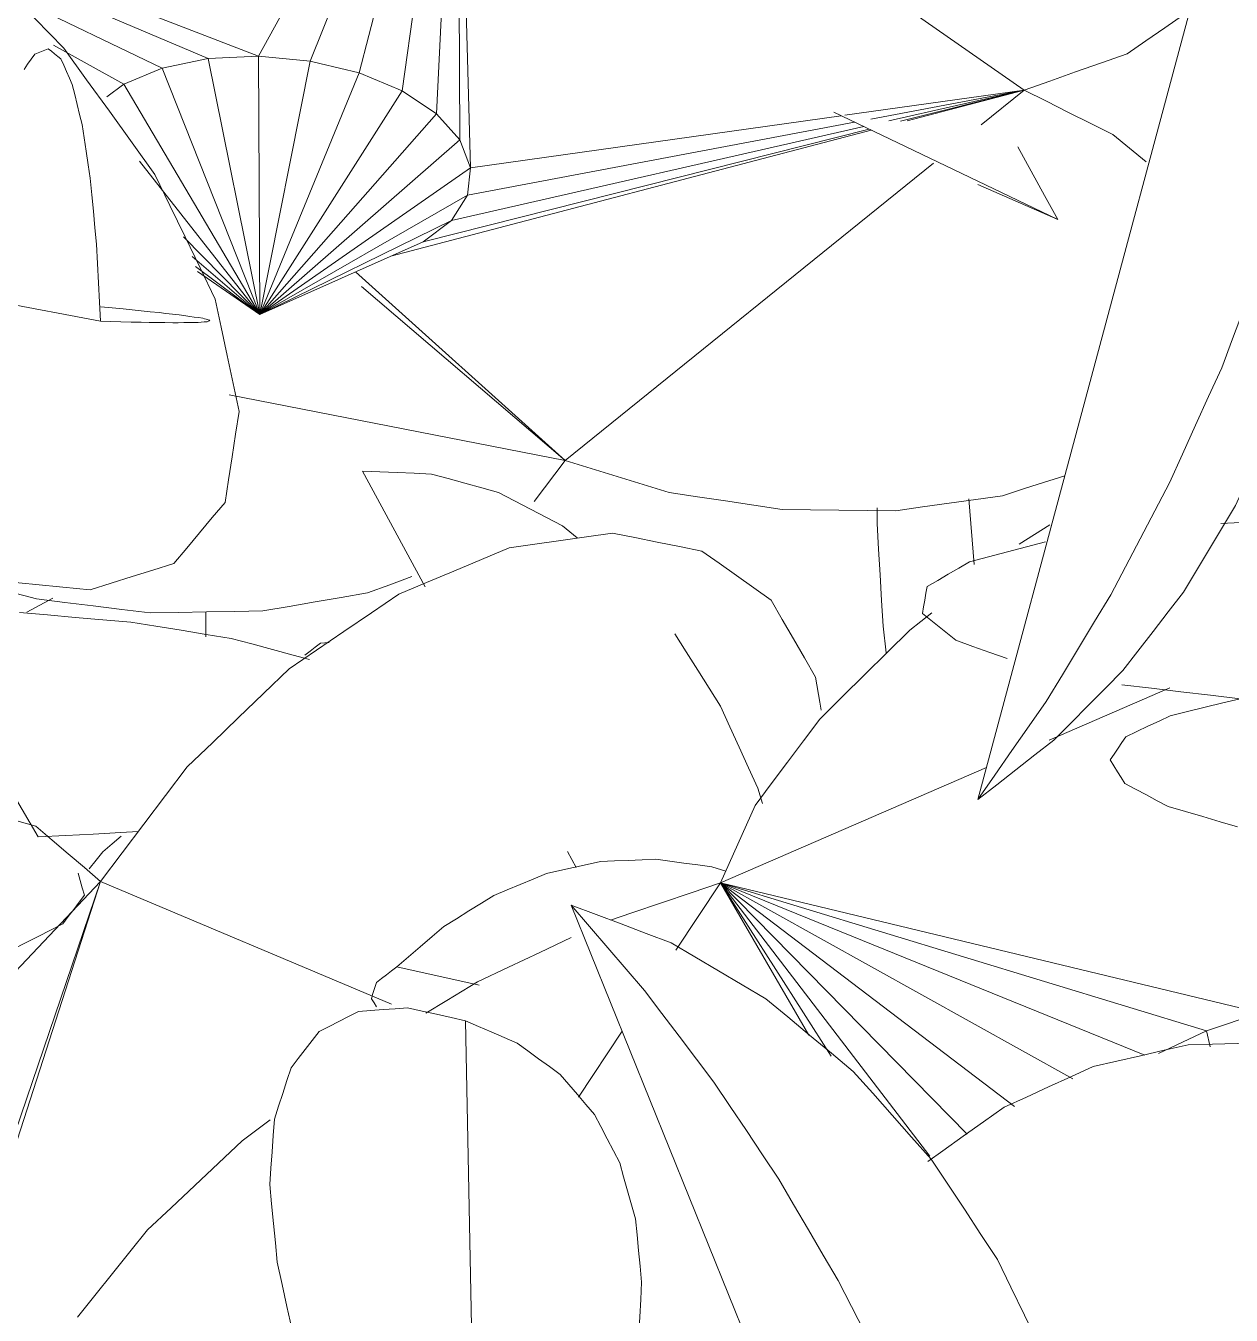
# Model space of a CAD drawing. Header units: metres. Extents: x 10.2 to 20.8, y -0.2 to 6.6.
# Drawn here: x 14.7074 to 14.7586, y 2.2698 to 2.3245 of the extents above; entities that cross this region are included whole.
import ezdxf

# ---------------------------------------------------------------- set-up
doc = ezdxf.new("R2010")
doc.units = ezdxf.units.M
for name, color, linetype, lineweight in [('Importações nas famílias', 250, 'Continuous', 5), ('Pilares estruturais', 7, 'Continuous', 5), ('Vegetação', 7, 'Continuous', 5)]:
    doc.layers.add(name, color=color, linetype=linetype, lineweight=lineweight)

# ---------------------------------------------------------------- blocks, each defined once
blk = doc.blocks.new('Planta_pergolado_12200 - plantas pergolado_skp_Component_17-V3527-Corte 3')
at = {"layer": 'Importações nas famílias', "flags": 128}
for points in [[(14.704112, 2.328549), (14.705326, 2.327307), (14.70654, 2.326064), (14.707754, 2.324822), (14.708968, 2.32358)], [(14.708968, 2.32358), (14.709936, 2.32224), (14.710903, 2.3209), (14.711871, 2.319559), (14.712839, 2.318219)], [(14.712839, 2.318219), (14.713478, 2.316895), (14.714116, 2.315571), (14.714755, 2.314248), (14.715394, 2.312924)], [(14.715394, 2.312924), (14.715649, 2.311729), (14.715905, 2.310535), (14.71616, 2.309341), (14.716415, 2.308146)], [(14.716415, 2.308146), (14.716265, 2.307183), (14.716115, 2.306221), (14.715965, 2.305258), (14.715815, 2.304295)], [(14.715815, 2.304295), (14.715273, 2.303646), (14.71473, 2.302997), (14.714188, 2.302348), (14.713645, 2.301699)], [(14.713645, 2.301699), (14.712756, 2.301419), (14.711868, 2.30114), (14.710979, 2.30086), (14.710091, 2.30058)], [(14.710091, 2.30058), (14.708932, 2.300694), (14.707773, 2.300807), (14.706614, 2.300921), (14.705558, 2.301024)]]:
    blk.add_lwpolyline(points, dxfattribs=at)
blk = doc.blocks.new('Planta_pergolado_12200 - plantas pergolado_skp_Component_16-V3528-Corte 3')
blk.add_blockref('Planta_pergolado_12200 - plantas pergolado_skp_Component_17-V3527-Corte 3', (0, 0))
blk = doc.blocks.new('Planta_pergolado_12200 - plantas pergolado_skp_-V3568-Corte 3')
blk.add_blockref('Planta_pergolado_12200 - plantas pergolado_skp_Component_16-V3528-Corte 3', (0, 0))
blk = doc.blocks.new('Planta_pergolado_12200 - plantas pergolado_skp_-V3569-Corte 3')
blk.add_blockref('Planta_pergolado_12200 - plantas pergolado_skp_-V3568-Corte 3', (0, 0))
blk = doc.blocks.new('Planta_pergolado_12200 - plantas pergolado_skp_-V3936-Corte 3')
blk.add_blockref('Planta_pergolado_12200 - plantas pergolado_skp_-V3569-Corte 3', (0, 0))
blk = doc.blocks.new('Planta_pergolado_12200 - plantas pergolado_skp_Component_12-V3953-Corte 3')
at = {"layer": 'Importações nas famílias'}
blk.add_line((14.710532, 2.311982), (14.704752, 2.313076), dxfattribs=at)
at = {"layer": 'Importações nas famílias', "flags": 128}
for points in [[(14.707282, 2.322677), (14.707432, 2.322895), (14.707582, 2.323114), (14.707732, 2.323332)], [(14.707732, 2.323332), (14.707876, 2.323388), (14.70802, 2.323444), (14.708163, 2.3235), (14.708307, 2.323556)], [(14.708307, 2.323556), (14.708441, 2.323447), (14.708574, 2.323339), (14.708708, 2.323231), (14.708842, 2.323123)], [(14.708842, 2.323123), (14.708963, 2.322853), (14.709083, 2.322583), (14.709204, 2.322313), (14.709325, 2.322043)], [(14.709325, 2.322043), (14.70943, 2.321618), (14.709534, 2.321193), (14.709639, 2.320768), (14.709744, 2.320343)], [(14.709744, 2.320343), (14.709831, 2.319773), (14.709917, 2.319202), (14.710004, 2.318632), (14.71009, 2.318062)], [(14.71009, 2.318062), (14.710156, 2.317359), (14.710223, 2.316657), (14.710289, 2.315955), (14.710355, 2.315253)], [(14.710355, 2.315253), (14.710399, 2.314435), (14.710443, 2.313618), (14.710488, 2.3128), (14.710532, 2.311982)], [(14.704752, 2.313076), (14.704893, 2.313858), (14.705034, 2.314641)], [(14.711495, 2.312505), (14.71102, 2.312548), (14.710545, 2.312591)], [(14.713017, 2.312351), (14.712637, 2.312389), (14.712256, 2.312428), (14.711876, 2.312466), (14.711495, 2.312505)], [(14.714146, 2.312219), (14.713864, 2.312252), (14.713582, 2.312285), (14.7133, 2.312318), (14.713017, 2.312351)], [(14.714868, 2.31211), (14.714687, 2.312137), (14.714507, 2.312164), (14.714326, 2.312192), (14.714146, 2.312219)], [(14.710532, 2.311982), (14.710963, 2.311971), (14.711395, 2.311961), (14.711826, 2.31195), (14.712257, 2.311939)], [(14.712257, 2.311939), (14.712592, 2.311934), (14.712927, 2.31193), (14.713262, 2.311925), (14.713597, 2.311921)], [(14.713597, 2.311921), (14.713831, 2.311923), (14.714066, 2.311925), (14.714301, 2.311927), (14.714536, 2.311929)], [(14.714536, 2.311929), (14.714668, 2.311938), (14.7148, 2.311947), (14.714932, 2.311955), (14.715064, 2.311964)], [(14.715175, 2.312024), (14.715098, 2.312046), (14.715021, 2.312067), (14.714944, 2.312088), (14.714868, 2.31211)], [(14.715064, 2.311964), (14.715091, 2.311979), (14.715119, 2.311994), (14.715147, 2.312009), (14.715175, 2.312024)]]:
    blk.add_lwpolyline(points, dxfattribs=at)
blk = doc.blocks.new('Planta_pergolado_12200 - plantas pergolado_skp_Component_12-V3955-Corte 3')
at = {"layer": 'Importações nas famílias'}
for p, q in [((14.724311, 2.300702), (14.721659, 2.305624)), ((14.730147, 2.303298), (14.730776, 2.302794)), ((14.73845, 2.292152), (14.738649, 2.291514)), ((14.730727, 2.28879), (14.730364, 2.289464))]:
    blk.add_line(p, q, dxfattribs=at)
at = {"layer": 'Importações nas famílias', "flags": 128}
for points in [[(14.721659, 2.305624), (14.722389, 2.305592), (14.72312, 2.30556), (14.72385, 2.305528), (14.72458, 2.305496)], [(14.72458, 2.305496), (14.725293, 2.305301), (14.726006, 2.305105), (14.726719, 2.30491), (14.727432, 2.304715)], [(14.727432, 2.304715), (14.728111, 2.304361), (14.72879, 2.304006), (14.729469, 2.303652), (14.730147, 2.303298)], [(14.734919, 2.298708), (14.735405, 2.297941), (14.735891, 2.297174), (14.736377, 2.296408), (14.736864, 2.295641)], [(14.736864, 2.295641), (14.73726, 2.294769), (14.737657, 2.293897), (14.738054, 2.293025), (14.73845, 2.292152)]]:
    blk.add_lwpolyline(points, dxfattribs=at)
blk = doc.blocks.new('Planta_pergolado_12200 - plantas pergolado_skp_Component_17-V3956-Corte 3')
at = {"layer": 'Importações nas famílias'}
for p, q in [((14.717242, 2.32324), (14.725694, 2.33859)), ((14.719427, 2.323033), (14.725694, 2.33859)), ((14.725694, 2.33859), (14.721506, 2.322531)), ((14.725694, 2.33859), (14.723338, 2.321768)), ((14.724798, 2.320798), (14.725694, 2.33859)), ((14.725786, 2.319684), (14.725694, 2.33859)), ((14.749762, 2.321799), (14.725694, 2.33859)), ((14.725694, 2.33859), (14.726236, 2.318505)), ((14.717242, 2.32324), (14.691313, 2.333241)), ((14.705005, 2.327426), (14.715101, 2.323139)), ((14.706753, 2.325812), (14.713149, 2.322735)), ((14.708526, 2.323714), (14.711519, 2.322057)), ((14.715101, 2.323139), (14.713149, 2.322735)), ((14.717242, 2.32324), (14.715101, 2.323139)), ((14.717289, 2.312274), (14.715101, 2.323139)), ((14.717289, 2.312274), (14.717242, 2.32324)), ((14.719427, 2.323033), (14.717242, 2.32324)), ((14.713149, 2.322735), (14.711519, 2.322057)), ((14.717289, 2.312274), (14.713149, 2.322735)), ((14.719427, 2.323033), (14.717289, 2.312274)), ((14.719845, 2.322932), (14.719427, 2.323033)), ((14.719845, 2.322932), (14.721506, 2.322531)), ((14.711519, 2.322057), (14.710802, 2.321514)), ((14.711519, 2.322057), (14.717289, 2.312274)), ((14.717289, 2.312274), (14.721506, 2.322531)), ((14.721506, 2.322531), (14.723338, 2.321768)), ((14.717289, 2.312274), (14.723338, 2.321768)), ((14.723338, 2.321768), (14.724798, 2.320798)), ((14.742134, 2.320731), (14.749762, 2.321799)), ((14.743244, 2.32057), (14.749762, 2.321799)), ((14.744015, 2.320492), (14.749762, 2.321799)), ((14.744509, 2.320474), (14.749762, 2.321799)), ((14.74479, 2.320496), (14.749762, 2.321799)), ((14.749762, 2.321799), (14.747926, 2.320319)), ((14.717289, 2.312274), (14.724798, 2.320798)), ((14.724798, 2.320798), (14.725786, 2.319684)), ((14.726115, 2.317339), (14.742552, 2.320439)), ((14.726236, 2.318505), (14.741987, 2.32071)), ((14.72286, 2.314749), (14.743266, 2.320097)), ((14.724237, 2.31536), (14.743179, 2.320138)), ((14.725434, 2.316266), (14.742948, 2.320249)), ((14.717289, 2.312274), (14.725786, 2.319684)), ((14.725786, 2.319684), (14.726236, 2.318505)), ((14.717289, 2.312274), (14.712176, 2.318789)), ((14.717289, 2.312274), (14.726236, 2.318505)), ((14.726115, 2.317339), (14.726236, 2.318505)), ((14.745907, 2.318691), (14.730256, 2.306073)), ((14.717289, 2.312274), (14.726115, 2.317339)), ((14.725434, 2.316266), (14.726115, 2.317339)), ((14.717289, 2.312274), (14.725434, 2.316266)), ((14.724237, 2.31536), (14.725434, 2.316266)), ((14.714058, 2.315571), (14.717289, 2.312274)), ((14.717289, 2.312274), (14.724237, 2.31536)), ((14.714415, 2.31473), (14.717289, 2.312274)), ((14.717289, 2.312274), (14.714566, 2.314305)), ((14.714642, 2.314091), (14.717289, 2.312274)), ((14.730256, 2.306073), (14.721358, 2.314081)), ((14.721607, 2.313466), (14.730256, 2.306073)), ((14.730256, 2.306073), (14.715986, 2.308866))]:
    blk.add_line(p, q, dxfattribs=at)
at = {"layer": 'Importações nas famílias', "flags": 128}
for points in [[(14.754128, 2.32334), (14.754927, 2.323894), (14.755726, 2.324448), (14.756525, 2.325002)], [(14.749762, 2.321799), (14.750854, 2.322184), (14.751945, 2.322569), (14.753037, 2.322954), (14.754128, 2.32334)], [(14.753525, 2.319908), (14.752585, 2.32038), (14.751644, 2.320853), (14.750703, 2.321326), (14.749762, 2.321799)], [(14.754946, 2.318758), (14.754236, 2.319333), (14.753525, 2.319908)], [(14.728943, 2.304335), (14.729381, 2.304915), (14.729819, 2.305494), (14.730256, 2.306073)], [(14.730256, 2.306073), (14.731363, 2.305734), (14.73247, 2.305395), (14.733577, 2.305056), (14.734684, 2.304717)], [(14.748835, 2.304572), (14.749819, 2.30489), (14.750802, 2.305207), (14.751484, 2.305427)], [(14.734684, 2.304717), (14.735881, 2.304535), (14.737079, 2.304354), (14.738277, 2.304172), (14.739474, 2.30399)], [(14.744301, 2.30394), (14.745435, 2.304098), (14.746568, 2.304256), (14.747702, 2.304414), (14.748835, 2.304572)], [(14.739474, 2.30399), (14.740681, 2.303978), (14.741888, 2.303965), (14.743094, 2.303953), (14.744301, 2.30394)], [(14.705656, 2.30078), (14.706677, 2.300501), (14.707808, 2.300192)], [(14.721865, 2.30045), (14.722809, 2.300797), (14.723754, 2.301144)], [(14.707808, 2.300192), (14.709014, 2.300044), (14.71022, 2.299895), (14.711426, 2.299746), (14.712632, 2.299598)], [(14.717427, 2.299686), (14.718536, 2.299877), (14.719646, 2.300068), (14.720755, 2.300259), (14.721865, 2.30045)], [(14.712632, 2.299598), (14.713831, 2.29962), (14.71503, 2.299642), (14.716228, 2.299664), (14.717427, 2.299686)]]:
    blk.add_lwpolyline(points, dxfattribs=at)
blk = doc.blocks.new('Planta_pergolado_12200 - plantas pergolado_skp_Component_16-V3957-Corte 3')
for name in ['Planta_pergolado_12200 - plantas pergolado_skp_Component_17-V3956-Corte 3', 'Planta_pergolado_12200 - plantas pergolado_skp_Component_12-V3953-Corte 3', 'Planta_pergolado_12200 - plantas pergolado_skp_Component_12-V3955-Corte 3']:
    blk.add_blockref(name, (0, 0))
blk = doc.blocks.new('Planta_pergolado_12200 - plantas pergolado_skp_Component_12-V3960-Corte 3')
at = {"layer": 'Importações nas famílias'}
for p, q in [((14.735819, 2.342922), (14.737851, 2.341358)), ((14.739089, 2.340405), (14.75715, 2.326504)), ((14.763195, 2.321851), (14.77043, 2.316282))]:
    blk.add_line(p, q, dxfattribs=at)
at = {"layer": 'Importações nas famílias', "flags": 128}
for points in [[(14.735819, 2.342922), (14.736746, 2.342854), (14.737672, 2.342785), (14.738599, 2.342717), (14.739526, 2.342649)], [(14.739526, 2.342649), (14.740446, 2.342478), (14.741367, 2.342307), (14.742288, 2.342137), (14.743208, 2.341966)], [(14.743208, 2.341966), (14.744113, 2.341694), (14.745017, 2.341422), (14.745922, 2.341151), (14.746827, 2.340879)], [(14.746827, 2.340879), (14.747705, 2.34051), (14.748583, 2.34014), (14.749462, 2.339771), (14.75034, 2.339402)], [(14.75034, 2.339402), (14.751183, 2.338939), (14.752025, 2.338476), (14.752868, 2.338013), (14.75371, 2.33755)], [(14.75371, 2.33755), (14.754507, 2.336998), (14.755304, 2.336446), (14.756101, 2.335895), (14.756899, 2.335343)], [(14.756899, 2.335343), (14.757642, 2.33471), (14.758385, 2.334076), (14.759036, 2.33352)], [(14.763204, 2.329194), (14.763814, 2.328417), (14.764425, 2.327641), (14.765036, 2.326864)], [(14.765036, 2.326864), (14.76557, 2.326028), (14.766103, 2.325193), (14.766637, 2.324357), (14.767171, 2.323522)], [(14.767171, 2.323522), (14.767622, 2.322637), (14.768074, 2.321752), (14.768525, 2.320867), (14.768976, 2.319982)], [(14.768976, 2.319982), (14.769339, 2.319057), (14.769703, 2.318132), (14.770066, 2.317207), (14.77043, 2.316282)]]:
    blk.add_lwpolyline(points, dxfattribs=at)
blk = doc.blocks.new('Planta_pergolado_12200 - plantas pergolado_skp_Component_16-V3964-Corte 3')
blk.add_blockref('Planta_pergolado_12200 - plantas pergolado_skp_Component_12-V3960-Corte 3', (0, 0))
blk = doc.blocks.new('Planta_pergolado_12200 - plantas pergolado_skp_Component_12-V4029-Corte 3')
at = {"layer": 'Importações nas famílias'}
blk.add_line((14.708502, 2.300231), (14.707397, 2.299626), dxfattribs=at)
blk = doc.blocks.new('Planta_pergolado_12200 - plantas pergolado_skp_Component_12-V4030-Corte 3')
at = {"layer": 'Importações nas famílias'}
for p, q in [((14.743508, 2.303403), (14.743508, 2.304066)), ((14.74764, 2.301658), (14.747402, 2.304443)), ((14.74389, 2.297903), (14.743763, 2.29904))]:
    blk.add_line(p, q, dxfattribs=at)
at = {"layer": 'Importações nas famílias', "flags": 128}
blk.add_lwpolyline([(14.743763, 2.29904), (14.743699, 2.300131), (14.743636, 2.301222), (14.743572, 2.302312), (14.743508, 2.303403)], dxfattribs=at)
blk = doc.blocks.new('Planta_pergolado_12200 - plantas pergolado_skp_Component_12-V4031-Corte 3')
at = {"layer": 'Importações nas famílias'}
blk.add_line((14.74167, 2.320862), (14.751187, 2.316299), dxfattribs=at)
at = {"layer": 'Importações nas famílias', "flags": 128}
for points in [[(14.749482, 2.319388), (14.75005, 2.318358), (14.750618, 2.317329), (14.751187, 2.316299)], [(14.751187, 2.316299), (14.750056, 2.316797), (14.748925, 2.317294), (14.747793, 2.317792)]]:
    blk.add_lwpolyline(points, dxfattribs=at)
blk = doc.blocks.new('Planta_pergolado_12200 - plantas pergolado_skp_Component_16-V4034-Corte 3')
for name in ['Planta_pergolado_12200 - plantas pergolado_skp_Component_12-V4031-Corte 3', 'Planta_pergolado_12200 - plantas pergolado_skp_Component_12-V4030-Corte 3', 'Planta_pergolado_12200 - plantas pergolado_skp_Component_12-V4029-Corte 3']:
    blk.add_blockref(name, (0, 0))
blk = doc.blocks.new('Planta_pergolado_12200 - plantas pergolado_skp_Component_12-V4038-Corte 3')
at = {"layer": 'Importações nas famílias'}
for p, q in [((14.772899, 2.269386), (14.751056, 2.266598)), ((14.739447, 2.265116), (14.737736, 2.264898))]:
    blk.add_line(p, q, dxfattribs=at)
at = {"layer": 'Importações nas famílias', "flags": 128}
for points in [[(14.752693, 2.280333), (14.753699, 2.280565), (14.754705, 2.280797), (14.755711, 2.281029), (14.756717, 2.281261)], [(14.756717, 2.281261), (14.757758, 2.28129), (14.758798, 2.281319), (14.759839, 2.281349), (14.76088, 2.281378)], [(14.76088, 2.281378), (14.761931, 2.281203), (14.762982, 2.281028), (14.764033, 2.280854), (14.765084, 2.280679)], [(14.765084, 2.280679), (14.766121, 2.280305), (14.767158, 2.279931), (14.768195, 2.279557), (14.769232, 2.279182)], [(14.748904, 2.278614), (14.749851, 2.279044), (14.750798, 2.279473), (14.751746, 2.279903), (14.752693, 2.280333)], [(14.769232, 2.279182), (14.770231, 2.278617), (14.771229, 2.278052), (14.772227, 2.277487), (14.773226, 2.276922)], [(14.745661, 2.276305), (14.746303, 2.276762), (14.74717, 2.27738), (14.748037, 2.277997), (14.748904, 2.278614)], [(14.773226, 2.276922), (14.774162, 2.27618), (14.775098, 2.275437)], [(14.737736, 2.264898), (14.738249, 2.265975), (14.738709, 2.266942)]]:
    blk.add_lwpolyline(points, dxfattribs=at)
blk = doc.blocks.new('Planta_pergolado_12200 - plantas pergolado_skp_Component_12-V4039-Corte 3')
at = {"layer": 'Importações nas famílias'}
blk.add_line((14.726033, 2.282281), (14.726649, 2.250603), dxfattribs=at)
at = {"layer": 'Importações nas famílias', "flags": 128}
for points in [[(14.719819, 2.281825), (14.720235, 2.282039), (14.720651, 2.282253), (14.721066, 2.282466), (14.721482, 2.28268)], [(14.721482, 2.28268), (14.722004, 2.282718), (14.722526, 2.282757), (14.723047, 2.282795), (14.723569, 2.282833)], [(14.723569, 2.282833), (14.724185, 2.282695), (14.724801, 2.282557), (14.725417, 2.282419), (14.726033, 2.282281)], [(14.726033, 2.282281), (14.726579, 2.282045), (14.727125, 2.281808), (14.727672, 2.281571), (14.728218, 2.281335)], [(14.718621, 2.280289), (14.718921, 2.280673), (14.71922, 2.281057), (14.71952, 2.281441), (14.719819, 2.281825)], [(14.728218, 2.281335), (14.728676, 2.281002), (14.729134, 2.280669), (14.729592, 2.280336), (14.73005, 2.280003)], [(14.717915, 2.278107), (14.718091, 2.278653), (14.718268, 2.279198), (14.718445, 2.279744), (14.718621, 2.280289)], [(14.73005, 2.280003), (14.730415, 2.279578), (14.73078, 2.279152), (14.731145, 2.278727), (14.73151, 2.278301)], [(14.73151, 2.278301), (14.731777, 2.277788), (14.732045, 2.277275), (14.732312, 2.276762), (14.73258, 2.276248)], [(14.717717, 2.275331), (14.717767, 2.276025), (14.717816, 2.276719), (14.717866, 2.277413), (14.717915, 2.278107)], [(14.73258, 2.276248), (14.732747, 2.275653), (14.732915, 2.275058), (14.733082, 2.274462), (14.733249, 2.273867)], [(14.718033, 2.272026), (14.717954, 2.272852), (14.717875, 2.273679), (14.717796, 2.274505), (14.717717, 2.275331)], [(14.733249, 2.273867), (14.733314, 2.273196), (14.73338, 2.272525), (14.733445, 2.271855), (14.73351, 2.271184)], [(14.718855, 2.268269), (14.71865, 2.269208), (14.718444, 2.270148), (14.718239, 2.271087), (14.718033, 2.272026)], [(14.73351, 2.271184), (14.733472, 2.270445), (14.733434, 2.269706), (14.733397, 2.268967), (14.733359, 2.268228)], [(14.720164, 2.264149), (14.719836, 2.265179), (14.719509, 2.266209), (14.719182, 2.267239), (14.718855, 2.268269)], [(14.733359, 2.268228), (14.733219, 2.26743), (14.733079, 2.266631), (14.732939, 2.265832), (14.732798, 2.265034)], [(14.732798, 2.265034), (14.732557, 2.264184), (14.732316, 2.263334), (14.732075, 2.262485), (14.731834, 2.261635)], [(14.721928, 2.259762), (14.721487, 2.260858), (14.721046, 2.261955), (14.720605, 2.263052), (14.720164, 2.264149)], [(14.731834, 2.261635), (14.731495, 2.260744), (14.731156, 2.259853), (14.730816, 2.258961), (14.730477, 2.25807)], [(14.724107, 2.255211), (14.723562, 2.256348), (14.723017, 2.257486), (14.722473, 2.258624), (14.721928, 2.259762)], [(14.730477, 2.25807), (14.730044, 2.257147), (14.72961, 2.256225), (14.729176, 2.255302), (14.728742, 2.254379)], [(14.726649, 2.250603), (14.726014, 2.251755), (14.725378, 2.252907), (14.724742, 2.254059), (14.724107, 2.255211)], [(14.728742, 2.254379), (14.728219, 2.253435), (14.727696, 2.252491), (14.727173, 2.251547), (14.726649, 2.250603)]]:
    blk.add_lwpolyline(points, dxfattribs=at)
blk = doc.blocks.new('Planta_pergolado_12200 - plantas pergolado_skp_Component_17-V4041-Corte 3')
at = {"layer": 'Importações nas famílias'}
for p, q in [((14.750841, 2.303336), (14.749552, 2.30252)), ((14.74583, 2.299601), (14.7449, 2.298871)), ((14.750815, 2.294191), (14.755951, 2.29642)), ((14.736864, 2.288134), (14.748152, 2.293035)), ((14.736864, 2.288134), (14.734964, 2.285273)), ((14.736864, 2.288134), (14.749352, 2.278639)), ((14.736864, 2.288134), (14.747333, 2.277471)), ((14.736864, 2.288134), (14.745748, 2.276537)), ((14.736864, 2.288134), (14.74156, 2.280784)), ((14.736864, 2.288134), (14.740611, 2.281672)), ((14.759773, 2.282625), (14.736864, 2.288134)), ((14.736864, 2.288134), (14.757507, 2.281861)), ((14.736864, 2.288134), (14.754888, 2.28082)), ((14.736864, 2.288134), (14.751828, 2.279822)), ((14.759773, 2.282625), (14.757507, 2.281861)), ((14.732684, 2.28184), (14.730824, 2.27904)), ((14.757507, 2.281861), (14.755465, 2.280894)), ((14.757659, 2.281174), (14.757507, 2.281861)), ((14.717732, 2.278076), (14.716537, 2.277178))]:
    blk.add_line(p, q, dxfattribs=at)
at = {"layer": 'Importações nas famílias', "flags": 128}
for points in [[(14.7449, 2.298871), (14.743944, 2.297925), (14.742987, 2.296979), (14.74203, 2.296033), (14.741074, 2.295087)], [(14.741074, 2.295087), (14.740389, 2.294172), (14.739703, 2.293256), (14.739018, 2.292341), (14.738333, 2.291425)], [(14.738333, 2.291425), (14.737966, 2.290602), (14.737599, 2.28978), (14.737231, 2.288957), (14.736864, 2.288134)], [(14.736864, 2.288134), (14.735608, 2.287711), (14.734352, 2.287287), (14.733095, 2.286864), (14.732194, 2.28656)], [(14.730513, 2.285812), (14.729187, 2.285184), (14.727862, 2.284556), (14.726536, 2.283928)], [(14.726536, 2.283928), (14.725231, 2.283138), (14.724338, 2.282598)], [(14.716537, 2.277178), (14.715534, 2.276234), (14.71453, 2.27529), (14.713527, 2.274345), (14.712523, 2.273401)], [(14.712523, 2.273401), (14.711779, 2.272474), (14.711035, 2.271547), (14.710291, 2.27062), (14.709547, 2.269694)]]:
    blk.add_lwpolyline(points, dxfattribs=at)
blk = doc.blocks.new('Planta_pergolado_12200 - plantas pergolado_skp_Component_16-V4042-Corte 3')
for name in ['Planta_pergolado_12200 - plantas pergolado_skp_Component_17-V4041-Corte 3', 'Planta_pergolado_12200 - plantas pergolado_skp_Component_12-V4039-Corte 3', 'Planta_pergolado_12200 - plantas pergolado_skp_Component_12-V4038-Corte 3']:
    blk.add_blockref(name, (0, 0))
blk = doc.blocks.new('Planta_pergolado_12200 - plantas pergolado_skp_-V4056-Corte 3')
for name in ['Planta_pergolado_12200 - plantas pergolado_skp_Component_16-V4034-Corte 3', 'Planta_pergolado_12200 - plantas pergolado_skp_Component_16-V4042-Corte 3']:
    blk.add_blockref(name, (0, 0))
blk = doc.blocks.new('Planta_pergolado_12200 - plantas pergolado_skp_-V4057-Corte 3')
for name in ['Planta_pergolado_12200 - plantas pergolado_skp_-V4056-Corte 3', 'Planta_pergolado_12200 - plantas pergolado_skp_Component_16-V3964-Corte 3', 'Planta_pergolado_12200 - plantas pergolado_skp_Component_16-V3957-Corte 3']:
    blk.add_blockref(name, (0, 0))
blk = doc.blocks.new('Planta_pergolado_12200 - plantas pergolado_skp_Component_12-V4093-Corte 3')
at = {"layer": 'Importações nas famílias'}
for p, q in [((14.737085, 2.288636), (14.736492, 2.28882)), ((14.726611, 2.283795), (14.723108, 2.284573))]:
    blk.add_line(p, q, dxfattribs=at)
at = {"layer": 'Importações nas famílias', "flags": 128}
for points in [[(14.731766, 2.289042), (14.731191, 2.288914), (14.730615, 2.288786), (14.73004, 2.288658), (14.729465, 2.288529)], [(14.734117, 2.28914), (14.73353, 2.289115), (14.732942, 2.289091), (14.732354, 2.289067), (14.731766, 2.289042)], [(14.736492, 2.28882), (14.735898, 2.2889), (14.735305, 2.28898), (14.734711, 2.28906), (14.734117, 2.28914)], [(14.729465, 2.288529), (14.728908, 2.288298), (14.728351, 2.288067), (14.727795, 2.287837), (14.727238, 2.287606)], [(14.727238, 2.287606), (14.726706, 2.287275), (14.726175, 2.286944), (14.725643, 2.286613), (14.725111, 2.286282)], [(14.725111, 2.286282), (14.724611, 2.285855), (14.72411, 2.285428), (14.723609, 2.285), (14.723108, 2.284573)], [(14.723108, 2.284573), (14.722892, 2.284406), (14.722676, 2.284239), (14.72246, 2.284072), (14.722245, 2.283905)], [(14.722245, 2.283905), (14.722192, 2.283734), (14.722139, 2.283562), (14.722086, 2.283391), (14.722033, 2.283219)], [(14.722033, 2.283219), (14.722145, 2.283047), (14.722256, 2.282875)]]:
    blk.add_lwpolyline(points, dxfattribs=at)
blk = doc.blocks.new('Planta_pergolado_12200 - plantas pergolado_skp_Component_12-V4096-Corte 3')
at = {"layer": 'Importações nas famílias', "flags": 128}
for points in [[(14.719207, 2.297802), (14.719427, 2.297975), (14.719647, 2.298148), (14.719867, 2.298321)], [(14.719867, 2.298321), (14.720054, 2.298334), (14.72024, 2.298347)], [(14.711406, 2.290127), (14.711017, 2.289793), (14.710628, 2.289459)], [(14.710628, 2.289459), (14.710337, 2.289098), (14.710046, 2.288737)]]:
    blk.add_lwpolyline(points, dxfattribs=at)
blk = doc.blocks.new('Planta_pergolado_12200 - plantas pergolado_skp_Component_17-V4098-Corte 3')
at = {"layer": 'Importações nas famílias'}
blk.add_line((14.70607, 2.293162), (14.707881, 2.290087), dxfattribs=at)
at = {"layer": 'Importações nas famílias', "flags": 128}
for points in [[(14.707088, 2.299613), (14.708269, 2.299512), (14.709451, 2.299412), (14.710632, 2.299312), (14.711814, 2.299212)], [(14.711814, 2.299212), (14.71288, 2.299038), (14.713946, 2.298864), (14.715012, 2.29869), (14.716078, 2.298517)], [(14.716078, 2.298517), (14.716957, 2.298281), (14.717835, 2.298045), (14.718713, 2.29781), (14.71941, 2.297623)], [(14.712128, 2.290313), (14.711384, 2.290273), (14.710217, 2.290211), (14.709049, 2.290149), (14.707881, 2.290087)], [(14.709573, 2.288556), (14.709663, 2.288242), (14.709752, 2.287928), (14.709842, 2.287613)], [(14.709842, 2.287613), (14.709615, 2.287311), (14.709387, 2.287008), (14.70916, 2.286706), (14.708933, 2.286403)], [(14.708933, 2.286403), (14.708404, 2.286133), (14.707875, 2.285862), (14.707346, 2.285592), (14.706817, 2.285322)]]:
    blk.add_lwpolyline(points, dxfattribs=at)
blk = doc.blocks.new('Planta_pergolado_12200 - plantas pergolado_skp_Component_16-V4099-Corte 3')
for name in ['Planta_pergolado_12200 - plantas pergolado_skp_Component_17-V4098-Corte 3', 'Planta_pergolado_12200 - plantas pergolado_skp_Component_12-V4096-Corte 3', 'Planta_pergolado_12200 - plantas pergolado_skp_Component_12-V4093-Corte 3']:
    blk.add_blockref(name, (0, 0))
blk = doc.blocks.new('Planta_pergolado_12200 - plantas pergolado_skp_-V4187-Corte 3')
blk.add_blockref('Planta_pergolado_12200 - plantas pergolado_skp_Component_16-V4099-Corte 3', (0, 0))
blk = doc.blocks.new('Planta_pergolado_12200 - plantas pergolado_skp_Component_12-V4389-Corte 3')
at = {"layer": 'Importações nas famílias'}
for p, q in [((14.747786, 2.291671), (14.760946, 2.340627)), ((14.748513, 2.292714), (14.747786, 2.291671))]:
    blk.add_line(p, q, dxfattribs=at)
at = {"layer": 'Importações nas famílias', "flags": 128}
for points in [[(14.760946, 2.340627), (14.761252, 2.340103), (14.761558, 2.339579), (14.761864, 2.339054), (14.76217, 2.33853)], [(14.76217, 2.33853), (14.762366, 2.337842), (14.762562, 2.337154), (14.762758, 2.336467), (14.762954, 2.335779)], [(14.762954, 2.335779), (14.763036, 2.334944), (14.763117, 2.334108), (14.763199, 2.333273), (14.76328, 2.332438)], [(14.76328, 2.332438), (14.763245, 2.331475), (14.76321, 2.330512), (14.763175, 2.329549), (14.76314, 2.328586)], [(14.763447, 2.326236), (14.76335, 2.327437), (14.763252, 2.328639), (14.763154, 2.329841)], [(14.76314, 2.328586), (14.762989, 2.327518), (14.762839, 2.32645), (14.762688, 2.325382), (14.762537, 2.324314)], [(14.763387, 2.321491), (14.763402, 2.322677), (14.763417, 2.323863), (14.763432, 2.32505), (14.763447, 2.326236)], [(14.762537, 2.324314), (14.762274, 2.323166), (14.762012, 2.322018), (14.761749, 2.32087), (14.761486, 2.319722)], [(14.762877, 2.31686), (14.763004, 2.318018), (14.763132, 2.319175), (14.763259, 2.320333), (14.763387, 2.321491)], [(14.761486, 2.319722), (14.761117, 2.31852), (14.760748, 2.317319), (14.76038, 2.316118), (14.760011, 2.314916)], [(14.761922, 2.312395), (14.762161, 2.313512), (14.7624, 2.314628), (14.762638, 2.315744), (14.762877, 2.31686)], [(14.760011, 2.314916), (14.759545, 2.31369), (14.759079, 2.312464), (14.758613, 2.311237), (14.758147, 2.310011)], [(14.760534, 2.308146), (14.760881, 2.309208), (14.761228, 2.310271), (14.761575, 2.311333), (14.761922, 2.312395)], [(14.758147, 2.310011), (14.757594, 2.308788), (14.757042, 2.307566), (14.756489, 2.306343), (14.755937, 2.305121)], [(14.758728, 2.304159), (14.75918, 2.305156), (14.759631, 2.306153), (14.760083, 2.307149), (14.760534, 2.308146)], [(14.755937, 2.305121), (14.755311, 2.303931), (14.754685, 2.302741), (14.754059, 2.301551), (14.753433, 2.300361)], [(14.756523, 2.30048), (14.757075, 2.3014), (14.757626, 2.302319), (14.758177, 2.303239), (14.758728, 2.304159)], [(14.753433, 2.300361), (14.752749, 2.299231), (14.752064, 2.298101), (14.751379, 2.296972), (14.750695, 2.295842)], [(14.753945, 2.297148), (14.75459, 2.297981), (14.755234, 2.298814), (14.755879, 2.299647), (14.756523, 2.30048)], [(14.751022, 2.294201), (14.751753, 2.294937), (14.752483, 2.295674), (14.753214, 2.296411), (14.753945, 2.297148)], [(14.750695, 2.295842), (14.749968, 2.294799), (14.74924, 2.293757), (14.748513, 2.292714)], [(14.747786, 2.291671), (14.748595, 2.292304), (14.749404, 2.292936), (14.750213, 2.293568), (14.751022, 2.294201)]]:
    blk.add_lwpolyline(points, dxfattribs=at)
blk = doc.blocks.new('Planta_pergolado_12200 - plantas pergolado_skp_Component_16-V4393-Corte 3')
blk.add_blockref('Planta_pergolado_12200 - plantas pergolado_skp_Component_12-V4389-Corte 3', (0, 0))
blk = doc.blocks.new('Planta_pergolado_12200 - plantas pergolado_skp_-V4413-Corte 3')
blk.add_blockref('Planta_pergolado_12200 - plantas pergolado_skp_Component_16-V4393-Corte 3', (0, 0))
blk = doc.blocks.new('Planta_pergolado_12200 - plantas pergolado_skp_-V4414-Corte 3')
blk.add_blockref('Planta_pergolado_12200 - plantas pergolado_skp_-V4413-Corte 3', (0, 0))
blk = doc.blocks.new('Planta_pergolado_12200 - plantas pergolado_skp_-V4514-Corte 3')
for name in ['Planta_pergolado_12200 - plantas pergolado_skp_-V4414-Corte 3', 'Planta_pergolado_12200 - plantas pergolado_skp_-V4187-Corte 3', 'Planta_pergolado_12200 - plantas pergolado_skp_-V4057-Corte 3']:
    blk.add_blockref(name, (0, 0))
blk = doc.blocks.new('Planta_pergolado_12200 - plantas pergolado_skp_Component_17-V4700-Corte 3')
at = {"layer": 'Importações nas famílias', "flags": 128}
for points in [[(14.758112, 2.303392), (14.758959, 2.30344), (14.760256, 2.303512)], [(14.747432, 2.301762), (14.74824, 2.301977), (14.749049, 2.302192), (14.749858, 2.302406), (14.750667, 2.302621)], [(14.745638, 2.300718), (14.746086, 2.300979), (14.746535, 2.30124), (14.746983, 2.301501), (14.747432, 2.301762)], [(14.745439, 2.299578), (14.745488, 2.299863), (14.745538, 2.300148), (14.745588, 2.300433), (14.745638, 2.300718)], [(14.746851, 2.29844), (14.746498, 2.298724), (14.746145, 2.299009), (14.745792, 2.299294), (14.745439, 2.299578)], [(14.749029, 2.29766), (14.748303, 2.29792), (14.747577, 2.29818), (14.746851, 2.29844)], [(14.758936, 2.295957), (14.757678, 2.296105), (14.756419, 2.296253), (14.75516, 2.296401), (14.753901, 2.296548)], [(14.755956, 2.295229), (14.756701, 2.295411), (14.757446, 2.295593), (14.758191, 2.295775), (14.758936, 2.295957)], [(14.754073, 2.294344), (14.754544, 2.294565), (14.755015, 2.294786), (14.755486, 2.295008), (14.755956, 2.295229)], [(14.753415, 2.293364), (14.75358, 2.293609), (14.753744, 2.293854), (14.753909, 2.294099), (14.754073, 2.294344)], [(14.754028, 2.292354), (14.753875, 2.292606), (14.753722, 2.292859), (14.753568, 2.293111), (14.753415, 2.293364)], [(14.755868, 2.291384), (14.755408, 2.291626), (14.754948, 2.291869), (14.754488, 2.292111), (14.754028, 2.292354)], [(14.758812, 2.290519), (14.758076, 2.290735), (14.75734, 2.290952), (14.756604, 2.291168), (14.755868, 2.291384)]]:
    blk.add_lwpolyline(points, dxfattribs=at)
blk = doc.blocks.new('Planta_pergolado_12200 - plantas pergolado_skp_Component_16-V4701-Corte 3')
blk.add_blockref('Planta_pergolado_12200 - plantas pergolado_skp_Component_17-V4700-Corte 3', (0, 0))
blk = doc.blocks.new('Planta_pergolado_12200 - plantas pergolado_skp_Component_17-V4729-Corte 3')
at = {"layer": 'Importações nas famílias'}
for p, q in [((14.710527, 2.288199), (14.700393, 2.277471)), ((14.703346, 2.267103), (14.710527, 2.288199)), ((14.710527, 2.288199), (14.703764, 2.267234)), ((14.722891, 2.282982), (14.710527, 2.288199))]:
    blk.add_line(p, q, dxfattribs=at)
at = {"layer": 'Importações nas famílias', "flags": 128}
for points in [[(14.727882, 2.302359), (14.72898, 2.302516), (14.730077, 2.302672), (14.731175, 2.302828), (14.732273, 2.302985)], [(14.732273, 2.302985), (14.733222, 2.302796), (14.734171, 2.302607), (14.735119, 2.302418), (14.736068, 2.302228)], [(14.723196, 2.300394), (14.724368, 2.300885), (14.725539, 2.301377), (14.726711, 2.301868), (14.727882, 2.302359)], [(14.736068, 2.302228), (14.736804, 2.301707), (14.737539, 2.301185), (14.738275, 2.300663), (14.739011, 2.300142)], [(14.718533, 2.297224), (14.719699, 2.298017), (14.720865, 2.298809), (14.72203, 2.299602), (14.723196, 2.300394)], [(14.739011, 2.300142), (14.739483, 2.299323), (14.739955, 2.298504), (14.740427, 2.297686), (14.740899, 2.296867)], [(14.714212, 2.293065), (14.715293, 2.294104), (14.716373, 2.295144), (14.717453, 2.296184), (14.718533, 2.297224)], [(14.740899, 2.296867), (14.741075, 2.295807), (14.741131, 2.295468)], [(14.710527, 2.288199), (14.711448, 2.289416), (14.71237, 2.290632), (14.713291, 2.291848), (14.714212, 2.293065)], [(14.704138, 2.291567), (14.705049, 2.29131), (14.70596, 2.291052), (14.706871, 2.290795), (14.707782, 2.290538)], [(14.707782, 2.290538), (14.708468, 2.289953), (14.709154, 2.289368), (14.709841, 2.288784), (14.710527, 2.288199)]]:
    blk.add_lwpolyline(points, dxfattribs=at)
blk = doc.blocks.new('Planta_pergolado_12200 - plantas pergolado_skp_Component_16-V4730-Corte 3')
blk.add_blockref('Planta_pergolado_12200 - plantas pergolado_skp_Component_17-V4729-Corte 3', (0, 0))
blk = doc.blocks.new('Planta_pergolado_12200 - plantas pergolado_skp_Component_12-V4750-Corte 3')
at = {"layer": 'Importações nas famílias'}
blk.add_line((14.730518, 2.287195), (14.751107, 2.236287), dxfattribs=at)
at = {"layer": 'Importações nas famílias', "flags": 128}
for points in [[(14.734765, 2.285586), (14.733703, 2.285989), (14.732642, 2.286391), (14.73158, 2.286793), (14.730518, 2.287195)], [(14.730518, 2.287195), (14.731296, 2.286289), (14.732075, 2.285383), (14.732854, 2.284477), (14.733633, 2.283571)], [(14.738791, 2.283213), (14.737784, 2.283806), (14.736778, 2.2844), (14.735772, 2.284993), (14.734765, 2.285586)], [(14.733633, 2.283571), (14.73437, 2.282597), (14.735107, 2.281624), (14.735845, 2.28065), (14.736582, 2.279677)], [(14.7425, 2.28013), (14.741572, 2.280901), (14.740645, 2.281672), (14.739718, 2.282442), (14.738791, 2.283213)], [(14.745805, 2.276412), (14.744979, 2.277341), (14.744152, 2.278271), (14.743326, 2.279201), (14.7425, 2.28013)], [(14.736582, 2.279677), (14.73727, 2.278647), (14.737958, 2.277617), (14.738646, 2.276587), (14.739334, 2.275558)], [(14.748629, 2.272144), (14.747923, 2.273211), (14.747217, 2.274278), (14.746511, 2.275345), (14.745805, 2.276412)], [(14.739334, 2.275558), (14.739964, 2.274483), (14.740595, 2.273408), (14.741226, 2.272333), (14.741856, 2.271258)], [(14.750906, 2.267426), (14.750336, 2.268606), (14.749767, 2.269785), (14.749198, 2.270964), (14.748629, 2.272144)], [(14.741856, 2.271258), (14.742423, 2.27015), (14.74299, 2.269043), (14.743556, 2.267935), (14.744123, 2.266827)], [(14.752581, 2.262371), (14.752162, 2.263635), (14.751743, 2.264898), (14.751325, 2.266162), (14.750906, 2.267426)], [(14.744123, 2.266827), (14.744619, 2.265698), (14.745115, 2.26457), (14.745611, 2.263441), (14.746107, 2.262312)], [(14.753617, 2.257095), (14.753358, 2.258414), (14.753099, 2.259733), (14.75284, 2.261052), (14.752581, 2.262371)], [(14.746107, 2.262312), (14.746527, 2.261176), (14.746947, 2.260039), (14.747367, 2.258902), (14.747788, 2.257765)], [(14.747788, 2.257765), (14.748127, 2.256633), (14.748466, 2.2555), (14.748806, 2.254368), (14.749145, 2.253236)], [(14.753988, 2.251724), (14.753895, 2.253067), (14.753803, 2.254409), (14.75371, 2.255752), (14.753617, 2.257095)], [(14.749145, 2.253236), (14.749401, 2.25212), (14.749656, 2.251005), (14.749911, 2.24989), (14.750166, 2.248774)], [(14.753686, 2.246382), (14.753762, 2.247718), (14.753837, 2.249053), (14.753913, 2.250388), (14.753988, 2.251724)], [(14.750166, 2.248774), (14.750334, 2.247688), (14.750501, 2.246602), (14.750669, 2.245516), (14.750837, 2.24443)], [(14.752718, 2.241196), (14.75296, 2.242492), (14.753202, 2.243789), (14.753444, 2.245086), (14.753686, 2.246382)], [(14.750837, 2.24443), (14.750916, 2.243386), (14.750994, 2.242341), (14.751073, 2.241297), (14.751152, 2.240252)], [(14.751107, 2.236287), (14.75151, 2.237514), (14.751913, 2.238741), (14.752315, 2.239969), (14.752718, 2.241196)], [(14.751152, 2.240252), (14.751141, 2.239261), (14.751129, 2.238269), (14.751118, 2.237278), (14.751107, 2.236287)]]:
    blk.add_lwpolyline(points, dxfattribs=at)
blk = doc.blocks.new('Planta_pergolado_12200 - plantas pergolado_skp_Component_16-V4754-Corte 3')
blk.add_blockref('Planta_pergolado_12200 - plantas pergolado_skp_Component_12-V4750-Corte 3', (0, 0))
blk = doc.blocks.new('Planta_pergolado_12200 - plantas pergolado_skp_-V4763-Corte 3')
for name in ['Planta_pergolado_12200 - plantas pergolado_skp_Component_16-V4730-Corte 3', 'Planta_pergolado_12200 - plantas pergolado_skp_Component_16-V4754-Corte 3']:
    blk.add_blockref(name, (0, 0))
blk = doc.blocks.new('Planta_pergolado_12200 - plantas pergolado_skp_-V4764-Corte 3')
for name in ['Planta_pergolado_12200 - plantas pergolado_skp_-V4763-Corte 3', 'Planta_pergolado_12200 - plantas pergolado_skp_Component_16-V4701-Corte 3']:
    blk.add_blockref(name, (0, 0))
blk = doc.blocks.new('Planta_pergolado_12200 - plantas pergolado_skp_-V5113-Corte 3')
blk.add_blockref('Planta_pergolado_12200 - plantas pergolado_skp_-V4764-Corte 3', (0, 0))
blk = doc.blocks.new('Planta_pergolado_12200 - Planta_pergolado_12200-V5114-Corte 3')
for name in ['Planta_pergolado_12200 - plantas pergolado_skp_-V4514-Corte 3', 'Planta_pergolado_12200 - plantas pergolado_skp_-V5113-Corte 3', 'Planta_pergolado_12200 - plantas pergolado_skp_-V3936-Corte 3']:
    blk.add_blockref(name, (0, 0))

msp = doc.modelspace()

# ---------------------------------------------------------------- linework, layer by layer
at = {"layer": 'Pilares estruturais', "color": 250}
msp.add_line((14.715, 2.298581), (14.715, 2.299642), dxfattribs=at)

# ---------------------------------------------------------------- block references
at = {"layer": 'Vegetação', "color": 250}
msp.add_blockref('Planta_pergolado_12200 - Planta_pergolado_12200-V5114-Corte 3', (0, 0), dxfattribs=at)

doc.saveas('drawing.dxf')
